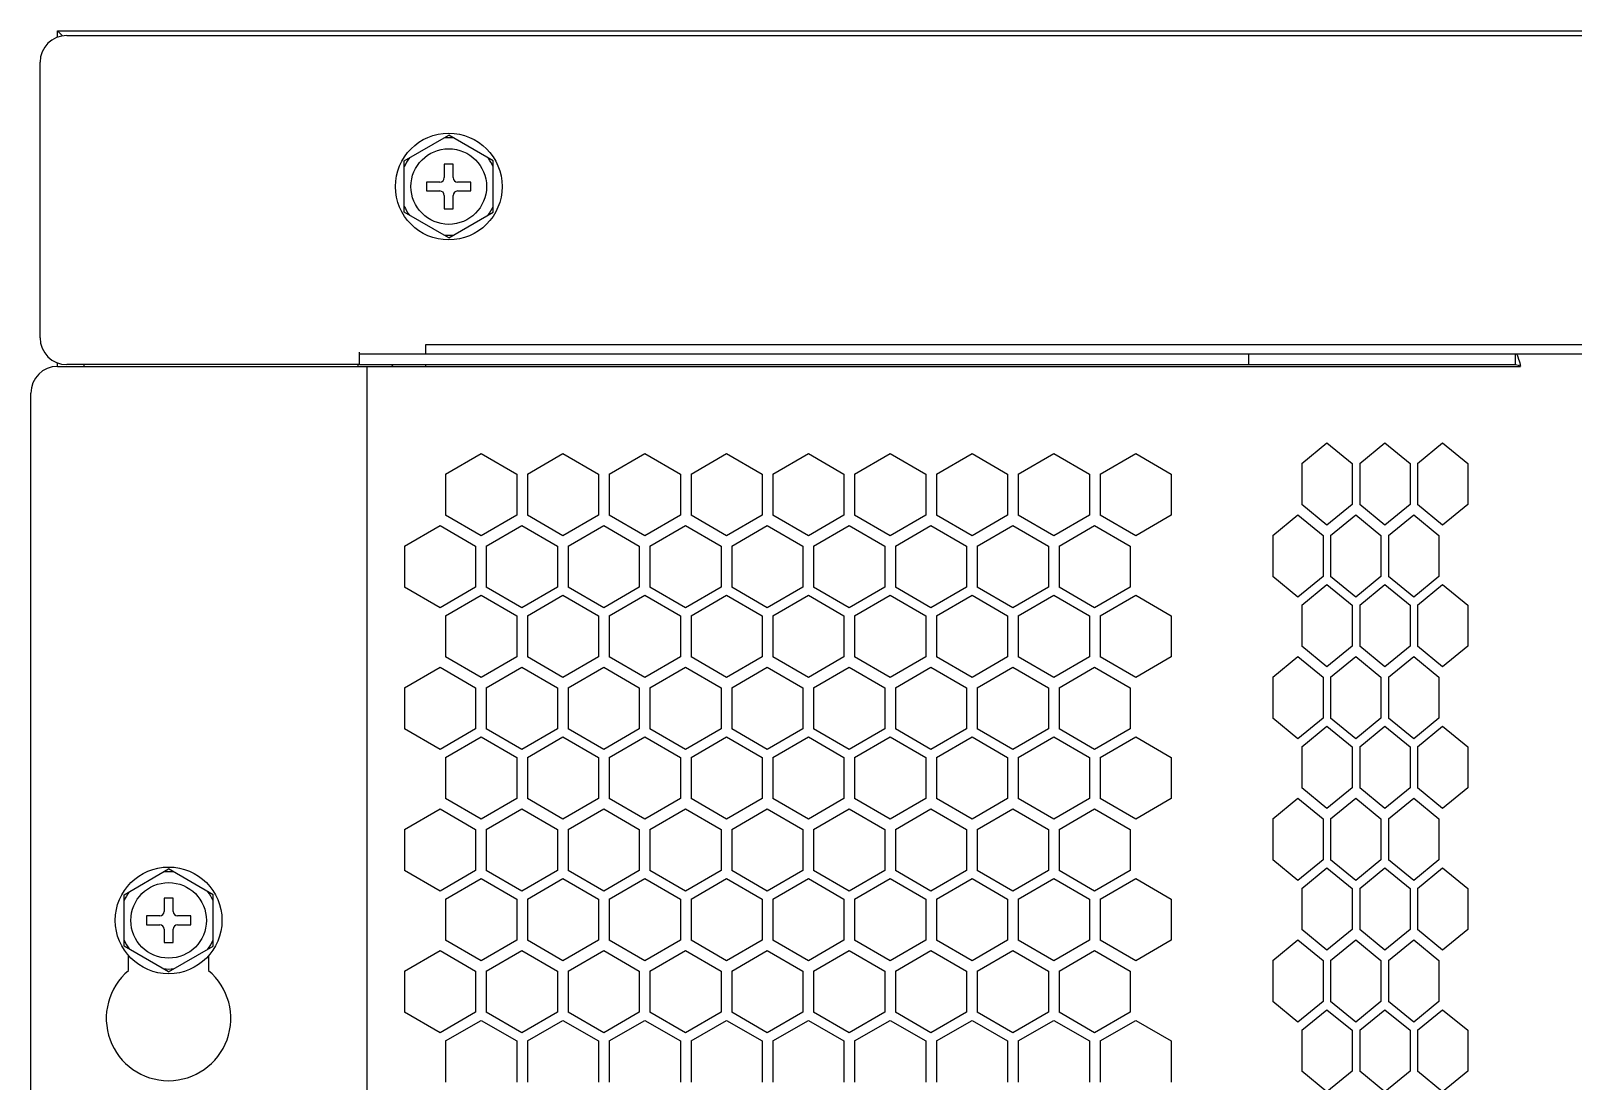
# Model space of a CAD drawing. Header units: millimetres. Extents: x 55614 to 110757, y -66981 to -47484.
# Drawn here: x 64007.6 to 64181.1, y -54629.3 to -54511.2 of the extents above; entities that cross this region are included whole.
import ezdxf

# ---------------------------------------------------------------- set-up
doc = ezdxf.new("R2010")
doc.units = ezdxf.units.MM
for name, color, linetype in [('2401-00336-S-M6-12HWM_0', 7, 'Continuous'), ('4209-0510_0', 7, 'Continuous'), ('4215-0412-2_0', 7, 'Continuous'), ('YT-50-01_AF0_1_0', 7, 'Continuous'), ('YT-50-01_AF0_2_0', 7, 'Continuous')]:
    doc.layers.add(name, color=color, linetype=linetype)
doc.layers.add('THICK', color=7, linetype='Continuous', lineweight=0)

# ---------------------------------------------------------------- blocks, each defined once
blk = doc.blocks.new('2-1725')
at = {"layer": '2401-00336-S-M6-12HWM_0', "color": 7, "linetype": 'Continuous'}
for p, q in [((-17037.13, -71605.56), (-17032.13, -71602.67)), ((-17027.13, -71605.56), (-17032.13, -71602.67)), ((-17037.13, -71611.33), (-17037.13, -71605.56)), ((-17032.63, -71605.95), (-17032.63, -71607.45)), ((-17031.63, -71605.95), (-17032.63, -71605.95)), ((-17031.63, -71607.45), (-17031.63, -71605.95)), ((-17027.13, -71611.33), (-17027.13, -71605.56)), ((-17034.63, -71607.95), (-17034.63, -71608.95)), ((-17033.13, -71607.95), (-17034.63, -71607.95)), ((-17034.63, -71608.95), (-17033.13, -71608.95)), ((-17032.63, -71609.45), (-17032.63, -71610.95)), ((-17031.63, -71610.95), (-17031.63, -71609.45)), ((-17029.63, -71607.95), (-17031.13, -71607.95)), ((-17031.13, -71608.95), (-17029.63, -71608.95)), ((-17029.63, -71608.95), (-17029.63, -71607.95)), ((-17032.63, -71610.95), (-17031.63, -71610.95)), ((-17032.13, -71614.22), (-17037.13, -71611.33)), ((-17032.13, -71614.22), (-17027.13, -71611.33)), ((-17068.63, -71688.06), (-17063.63, -71685.17)), ((-17058.63, -71688.06), (-17063.63, -71685.17)), ((-17068.63, -71693.83), (-17068.63, -71688.06)), ((-17064.13, -71688.45), (-17064.13, -71689.95)), ((-17063.13, -71688.45), (-17064.13, -71688.45)), ((-17063.13, -71689.95), (-17063.13, -71688.45)), ((-17058.63, -71693.83), (-17058.63, -71688.06)), ((-17066.13, -71690.45), (-17066.13, -71691.45)), ((-17064.63, -71690.45), (-17066.13, -71690.45)), ((-17061.13, -71690.45), (-17062.63, -71690.45)), ((-17061.13, -71691.45), (-17061.13, -71690.45)), ((-17066.13, -71691.45), (-17064.63, -71691.45)), ((-17064.13, -71691.95), (-17064.13, -71693.45)), ((-17063.13, -71693.45), (-17063.13, -71691.95)), ((-17062.63, -71691.45), (-17061.13, -71691.45)), ((-17063.63, -71696.72), (-17068.63, -71693.83)), ((-17064.13, -71693.45), (-17063.13, -71693.45)), ((-17063.63, -71696.72), (-17058.63, -71693.83))]:
    blk.add_line(p, q, dxfattribs=at)
for centre, radius in [((-17032.13, -71608.45), 6), ((-17032.13, -71608.45), 4.25), ((-17063.63, -71690.95), 6), ((-17063.63, -71690.95), 4.25)]:
    blk.add_circle(centre, radius, dxfattribs=at)
for centre, radius, start, end in [((-17032.13, -71608.45), 5.47, 84.0076, 95.9924), ((-17032.13, -71608.45), 5.47, 144.0076, 155.9924), ((-17032.13, -71608.45), 5.47, 24.0076, 35.9924), ((-17033.13, -71607.45), 0.5, 270, 0), ((-17031.13, -71607.45), 0.5, 180, 270), ((-17033.13, -71609.45), 0.5, 0, 90), ((-17031.13, -71609.45), 0.5, 90, 180), ((-17032.13, -71608.45), 5.47, 204.0076, 215.9924), ((-17032.13, -71608.45), 5.47, 324.0076, 335.9924), ((-17032.13, -71608.45), 5.47, 264.0076, 275.9924), ((-17063.63, -71690.95), 5.47, 84.0076, 95.9924), ((-17063.63, -71690.95), 5.47, 144.0076, 155.9924), ((-17063.63, -71690.95), 5.47, 24.0076, 35.9924), ((-17064.63, -71689.95), 0.5, 270, 0), ((-17062.63, -71689.95), 0.5, 180, 270), ((-17064.63, -71691.95), 0.5, 0, 90), ((-17062.63, -71691.95), 0.5, 90, 180), ((-17063.63, -71690.95), 5.47, 204.0076, 215.9924), ((-17063.63, -71690.95), 5.47, 324.0076, 335.9924), ((-17063.63, -71690.95), 5.47, 264.0076, 275.9924)]:
    blk.add_arc(centre, radius, start, end, dxfattribs=at)
at = {"layer": '4209-0510_0', "color": 7, "linetype": 'Continuous'}
for p, q in [((-17034.73, -71626.23), (-17034.73, -71627.27)), ((-16428.73, -71626.23), (-17034.73, -71626.23)), ((-17034.73, -71628.47), (-17034.73, -71628.67))]:
    blk.add_line(p, q, dxfattribs=at)
at = {"layer": '4215-0412-2_0', "color": 7, "linetype": 'Continuous'}
for p, q in [((-17075.08, -71591.47), (-16387.28, -71591.47)), ((-17078.08, -71625.47), (-17078.08, -71594.47)), ((-17042.18, -71628.47), (-17075.08, -71628.47)), ((-17042.18, -71628.47), (-17042.18, -71627.07)), ((-17042.18, -71627.27), (-16420.18, -71627.27)), ((-17042.18, -71628.47), (-16912.18, -71628.47)), ((-16942.18, -71628.47), (-16942.18, -71627.27)), ((-16912.18, -71628.47), (-16912.18, -71627.27)), ((-17076.12, -71628.67), (-16911.6, -71628.67)), ((-17041.32, -72057.27), (-17041.32, -71628.67)), ((-17079.12, -72054.27), (-17079.12, -71631.67)), ((-17032.49, -71640.78), (-17028.49, -71638.47)), ((-17028.49, -71638.47), (-17024.49, -71640.78)), ((-17023.29, -71640.78), (-17019.29, -71638.47)), ((-17019.29, -71638.47), (-17015.29, -71640.78)), ((-17014.09, -71640.78), (-17010.09, -71638.47)), ((-17010.09, -71638.47), (-17006.09, -71640.78)), ((-17004.89, -71640.78), (-17000.89, -71638.47)), ((-17000.89, -71638.47), (-16996.89, -71640.78)), ((-16995.69, -71640.78), (-16991.69, -71638.47)), ((-16991.69, -71638.47), (-16987.69, -71640.78)), ((-16986.49, -71640.78), (-16982.49, -71638.47)), ((-16982.49, -71638.47), (-16978.49, -71640.78)), ((-16977.29, -71640.78), (-16973.29, -71638.47)), ((-16973.29, -71638.47), (-16969.29, -71640.78)), ((-16968.09, -71640.78), (-16964.09, -71638.47)), ((-16964.09, -71638.47), (-16960.09, -71640.78)), ((-16958.89, -71640.78), (-16954.89, -71638.47)), ((-16954.89, -71638.47), (-16950.89, -71640.78)), ((-16936.21, -71639.58), (-16933.38, -71637.27)), ((-16933.38, -71637.27), (-16930.55, -71639.58)), ((-16929.7, -71639.58), (-16926.87, -71637.27)), ((-16926.87, -71637.27), (-16924.04, -71639.58)), ((-16923.19, -71639.58), (-16920.37, -71637.27)), ((-16920.37, -71637.27), (-16917.54, -71639.58)), ((-16936.21, -71639.58), (-16936.21, -71644.2)), ((-16930.55, -71639.58), (-16930.55, -71644.2)), ((-16929.7, -71639.58), (-16929.7, -71644.2)), ((-16924.04, -71639.58), (-16924.04, -71644.2)), ((-16923.19, -71639.58), (-16923.19, -71644.2)), ((-16917.54, -71639.58), (-16917.54, -71644.2)), ((-17032.49, -71640.78), (-17032.49, -71645.4)), ((-17024.49, -71640.78), (-17024.49, -71645.4)), ((-17023.29, -71640.78), (-17023.29, -71645.4)), ((-17015.29, -71640.78), (-17015.29, -71645.4)), ((-17014.09, -71640.78), (-17014.09, -71645.4)), ((-17006.09, -71640.78), (-17006.09, -71645.4)), ((-17004.89, -71640.78), (-17004.89, -71645.4)), ((-16996.89, -71640.78), (-16996.89, -71645.4)), ((-16995.69, -71640.78), (-16995.69, -71645.4)), ((-16987.69, -71640.78), (-16987.69, -71645.4)), ((-16986.49, -71640.78), (-16986.49, -71645.4)), ((-16978.49, -71640.78), (-16978.49, -71645.4)), ((-16977.29, -71640.78), (-16977.29, -71645.4)), ((-16969.29, -71640.78), (-16969.29, -71645.4)), ((-16968.09, -71640.78), (-16968.09, -71645.4)), ((-16960.09, -71640.78), (-16960.09, -71645.4)), ((-16958.89, -71640.78), (-16958.89, -71645.4)), ((-16950.89, -71640.78), (-16950.89, -71645.4)), ((-17028.49, -71647.71), (-17032.49, -71645.4)), ((-17024.49, -71645.4), (-17028.49, -71647.71)), ((-17019.29, -71647.71), (-17023.29, -71645.4)), ((-17015.29, -71645.4), (-17019.29, -71647.71)), ((-17010.09, -71647.71), (-17014.09, -71645.4)), ((-17006.09, -71645.4), (-17010.09, -71647.71)), ((-17000.89, -71647.71), (-17004.89, -71645.4)), ((-16996.89, -71645.4), (-17000.89, -71647.71)), ((-16991.69, -71647.71), (-16995.69, -71645.4)), ((-16987.69, -71645.4), (-16991.69, -71647.71)), ((-16982.49, -71647.71), (-16986.49, -71645.4)), ((-16978.49, -71645.4), (-16982.49, -71647.71)), ((-16973.29, -71647.71), (-16977.29, -71645.4)), ((-16969.29, -71645.4), (-16973.29, -71647.71)), ((-16964.09, -71647.71), (-16968.09, -71645.4)), ((-16960.09, -71645.4), (-16964.09, -71647.71)), ((-16954.89, -71647.71), (-16958.89, -71645.4)), ((-16950.89, -71645.4), (-16954.89, -71647.71)), ((-16939.47, -71647.67), (-16936.64, -71645.36)), ((-16936.64, -71645.36), (-16933.81, -71647.67)), ((-16933.38, -71646.51), (-16936.21, -71644.2)), ((-16930.55, -71644.2), (-16933.38, -71646.51)), ((-16932.97, -71647.67), (-16930.14, -71645.36)), ((-16930.14, -71645.36), (-16927.31, -71647.67)), ((-16926.87, -71646.51), (-16929.7, -71644.2)), ((-16924.04, -71644.2), (-16926.87, -71646.51)), ((-16926.46, -71647.67), (-16923.63, -71645.36)), ((-16923.63, -71645.36), (-16920.8, -71647.67)), ((-16920.37, -71646.51), (-16923.19, -71644.2)), ((-16917.54, -71644.2), (-16920.37, -71646.51)), ((-17037.11, -71648.87), (-17033.11, -71646.56)), ((-17033.11, -71646.56), (-17029.11, -71648.87)), ((-17027.91, -71648.87), (-17023.91, -71646.56)), ((-17023.91, -71646.56), (-17019.91, -71648.87)), ((-17018.71, -71648.87), (-17014.71, -71646.56)), ((-17014.71, -71646.56), (-17010.71, -71648.87)), ((-17009.51, -71648.87), (-17005.51, -71646.56)), ((-17005.51, -71646.56), (-17001.51, -71648.87)), ((-17000.31, -71648.87), (-16996.31, -71646.56)), ((-16996.31, -71646.56), (-16992.31, -71648.87)), ((-16991.11, -71648.87), (-16987.11, -71646.56)), ((-16987.11, -71646.56), (-16983.11, -71648.87)), ((-16981.91, -71648.87), (-16977.91, -71646.56)), ((-16977.91, -71646.56), (-16973.91, -71648.87)), ((-16972.71, -71648.87), (-16968.71, -71646.56)), ((-16968.71, -71646.56), (-16964.71, -71648.87)), ((-16963.51, -71648.87), (-16959.51, -71646.56)), ((-16959.51, -71646.56), (-16955.51, -71648.87)), ((-17037.11, -71648.87), (-17037.11, -71653.49)), ((-17029.11, -71648.87), (-17029.11, -71653.49)), ((-17027.91, -71648.87), (-17027.91, -71653.49)), ((-17019.91, -71648.87), (-17019.91, -71653.49)), ((-17018.71, -71648.87), (-17018.71, -71653.49)), ((-17010.71, -71648.87), (-17010.71, -71653.49)), ((-17009.51, -71648.87), (-17009.51, -71653.49)), ((-17001.51, -71648.87), (-17001.51, -71653.49)), ((-17000.31, -71648.87), (-17000.31, -71653.49)), ((-16992.31, -71648.87), (-16992.31, -71653.49)), ((-16991.11, -71648.87), (-16991.11, -71653.49)), ((-16983.11, -71648.87), (-16983.11, -71653.49)), ((-16981.91, -71648.87), (-16981.91, -71653.49)), ((-16973.91, -71648.87), (-16973.91, -71653.49)), ((-16972.71, -71648.87), (-16972.71, -71653.49)), ((-16964.71, -71648.87), (-16964.71, -71653.49)), ((-16963.51, -71648.87), (-16963.51, -71653.49)), ((-16955.51, -71648.87), (-16955.51, -71653.49)), ((-16939.47, -71647.67), (-16939.47, -71652.29)), ((-16933.81, -71647.67), (-16933.81, -71652.29)), ((-16932.97, -71647.67), (-16932.97, -71652.29)), ((-16927.31, -71647.67), (-16927.31, -71652.29)), ((-16926.46, -71647.67), (-16926.46, -71652.29)), ((-16920.8, -71647.67), (-16920.8, -71652.29)), ((-16936.64, -71654.6), (-16939.47, -71652.29)), ((-16933.81, -71652.29), (-16936.64, -71654.6)), ((-16930.14, -71654.6), (-16932.97, -71652.29)), ((-16927.31, -71652.29), (-16930.14, -71654.6)), ((-16923.63, -71654.6), (-16926.46, -71652.29)), ((-16920.8, -71652.29), (-16923.63, -71654.6)), ((-17033.11, -71655.8), (-17037.11, -71653.49)), ((-17029.11, -71653.49), (-17033.11, -71655.8)), ((-17032.49, -71656.71), (-17028.49, -71654.4)), ((-17028.49, -71654.4), (-17024.49, -71656.71)), ((-17023.91, -71655.8), (-17027.91, -71653.49)), ((-17019.91, -71653.49), (-17023.91, -71655.8)), ((-17023.29, -71656.71), (-17019.29, -71654.4)), ((-17019.29, -71654.4), (-17015.29, -71656.71)), ((-17014.71, -71655.8), (-17018.71, -71653.49)), ((-17010.71, -71653.49), (-17014.71, -71655.8)), ((-17014.09, -71656.71), (-17010.09, -71654.4)), ((-17010.09, -71654.4), (-17006.09, -71656.71)), ((-17005.51, -71655.8), (-17009.51, -71653.49)), ((-17001.51, -71653.49), (-17005.51, -71655.8)), ((-17004.89, -71656.71), (-17000.89, -71654.4)), ((-17000.89, -71654.4), (-16996.89, -71656.71)), ((-16996.31, -71655.8), (-17000.31, -71653.49)), ((-16992.31, -71653.49), (-16996.31, -71655.8)), ((-16995.69, -71656.71), (-16991.69, -71654.4)), ((-16991.69, -71654.4), (-16987.69, -71656.71)), ((-16987.11, -71655.8), (-16991.11, -71653.49)), ((-16983.11, -71653.49), (-16987.11, -71655.8)), ((-16986.49, -71656.71), (-16982.49, -71654.4)), ((-16982.49, -71654.4), (-16978.49, -71656.71)), ((-16977.91, -71655.8), (-16981.91, -71653.49)), ((-16973.91, -71653.49), (-16977.91, -71655.8)), ((-16977.29, -71656.71), (-16973.29, -71654.4)), ((-16973.29, -71654.4), (-16969.29, -71656.71)), ((-16968.71, -71655.8), (-16972.71, -71653.49)), ((-16964.71, -71653.49), (-16968.71, -71655.8)), ((-16968.09, -71656.71), (-16964.09, -71654.4)), ((-16964.09, -71654.4), (-16960.09, -71656.71)), ((-16959.51, -71655.8), (-16963.51, -71653.49)), ((-16955.51, -71653.49), (-16959.51, -71655.8)), ((-16958.89, -71656.71), (-16954.89, -71654.4)), ((-16954.89, -71654.4), (-16950.89, -71656.71)), ((-16936.21, -71655.51), (-16933.38, -71653.2)), ((-16933.38, -71653.2), (-16930.55, -71655.51)), ((-16929.7, -71655.51), (-16926.87, -71653.2)), ((-16926.87, -71653.2), (-16924.04, -71655.51)), ((-16923.19, -71655.51), (-16920.37, -71653.2)), ((-16920.37, -71653.2), (-16917.54, -71655.51)), ((-16936.21, -71655.51), (-16936.21, -71660.13)), ((-16930.55, -71655.51), (-16930.55, -71660.13)), ((-16929.7, -71655.51), (-16929.7, -71660.13)), ((-16924.04, -71655.51), (-16924.04, -71660.13)), ((-16923.19, -71655.51), (-16923.19, -71660.13)), ((-16917.54, -71655.51), (-16917.54, -71660.13)), ((-17032.49, -71656.71), (-17032.49, -71661.33)), ((-17024.49, -71656.71), (-17024.49, -71661.33)), ((-17023.29, -71656.71), (-17023.29, -71661.33)), ((-17015.29, -71656.71), (-17015.29, -71661.33)), ((-17014.09, -71656.71), (-17014.09, -71661.33)), ((-17006.09, -71656.71), (-17006.09, -71661.33)), ((-17004.89, -71656.71), (-17004.89, -71661.33)), ((-16996.89, -71656.71), (-16996.89, -71661.33)), ((-16995.69, -71656.71), (-16995.69, -71661.33)), ((-16987.69, -71656.71), (-16987.69, -71661.33)), ((-16986.49, -71656.71), (-16986.49, -71661.33)), ((-16978.49, -71656.71), (-16978.49, -71661.33)), ((-16977.29, -71656.71), (-16977.29, -71661.33)), ((-16969.29, -71656.71), (-16969.29, -71661.33)), ((-16968.09, -71656.71), (-16968.09, -71661.33)), ((-16960.09, -71656.71), (-16960.09, -71661.33)), ((-16958.89, -71656.71), (-16958.89, -71661.33)), ((-16950.89, -71656.71), (-16950.89, -71661.33)), ((-17028.49, -71663.64), (-17032.49, -71661.33)), ((-17024.49, -71661.33), (-17028.49, -71663.64)), ((-17019.29, -71663.64), (-17023.29, -71661.33)), ((-17015.29, -71661.33), (-17019.29, -71663.64)), ((-17010.09, -71663.64), (-17014.09, -71661.33)), ((-17006.09, -71661.33), (-17010.09, -71663.64)), ((-17000.89, -71663.64), (-17004.89, -71661.33)), ((-16996.89, -71661.33), (-17000.89, -71663.64)), ((-16991.69, -71663.64), (-16995.69, -71661.33)), ((-16987.69, -71661.33), (-16991.69, -71663.64)), ((-16982.49, -71663.64), (-16986.49, -71661.33)), ((-16978.49, -71661.33), (-16982.49, -71663.64)), ((-16973.29, -71663.64), (-16977.29, -71661.33)), ((-16969.29, -71661.33), (-16973.29, -71663.64)), ((-16964.09, -71663.64), (-16968.09, -71661.33)), ((-16960.09, -71661.33), (-16964.09, -71663.64)), ((-16954.89, -71663.64), (-16958.89, -71661.33)), ((-16950.89, -71661.33), (-16954.89, -71663.64)), ((-16939.47, -71663.6), (-16936.64, -71661.29)), ((-16936.64, -71661.29), (-16933.81, -71663.6)), ((-16933.38, -71662.44), (-16936.21, -71660.13)), ((-16930.55, -71660.13), (-16933.38, -71662.44)), ((-16932.97, -71663.6), (-16930.14, -71661.29)), ((-16930.14, -71661.29), (-16927.31, -71663.6)), ((-16926.87, -71662.44), (-16929.7, -71660.13)), ((-16924.04, -71660.13), (-16926.87, -71662.44)), ((-16926.46, -71663.6), (-16923.63, -71661.29)), ((-16923.63, -71661.29), (-16920.8, -71663.6)), ((-16920.37, -71662.44), (-16923.19, -71660.13)), ((-16917.54, -71660.13), (-16920.37, -71662.44)), ((-17037.11, -71664.8), (-17033.11, -71662.49)), ((-17033.11, -71662.49), (-17029.11, -71664.8)), ((-17027.91, -71664.8), (-17023.91, -71662.49)), ((-17023.91, -71662.49), (-17019.91, -71664.8)), ((-17018.71, -71664.8), (-17014.71, -71662.49)), ((-17014.71, -71662.49), (-17010.71, -71664.8)), ((-17009.51, -71664.8), (-17005.51, -71662.49)), ((-17005.51, -71662.49), (-17001.51, -71664.8)), ((-17000.31, -71664.8), (-16996.31, -71662.49)), ((-16996.31, -71662.49), (-16992.31, -71664.8)), ((-16991.11, -71664.8), (-16987.11, -71662.49)), ((-16987.11, -71662.49), (-16983.11, -71664.8)), ((-16981.91, -71664.8), (-16977.91, -71662.49)), ((-16977.91, -71662.49), (-16973.91, -71664.8)), ((-16972.71, -71664.8), (-16968.71, -71662.49)), ((-16968.71, -71662.49), (-16964.71, -71664.8)), ((-16963.51, -71664.8), (-16959.51, -71662.49)), ((-16959.51, -71662.49), (-16955.51, -71664.8)), ((-17037.11, -71664.8), (-17037.11, -71669.42)), ((-17029.11, -71664.8), (-17029.11, -71669.42)), ((-17027.91, -71664.8), (-17027.91, -71669.42)), ((-17019.91, -71664.8), (-17019.91, -71669.42)), ((-17018.71, -71664.8), (-17018.71, -71669.42)), ((-17010.71, -71664.8), (-17010.71, -71669.42)), ((-17009.51, -71664.8), (-17009.51, -71669.42)), ((-17001.51, -71664.8), (-17001.51, -71669.42)), ((-17000.31, -71664.8), (-17000.31, -71669.42)), ((-16992.31, -71664.8), (-16992.31, -71669.42)), ((-16991.11, -71664.8), (-16991.11, -71669.42)), ((-16983.11, -71664.8), (-16983.11, -71669.42)), ((-16981.91, -71664.8), (-16981.91, -71669.42)), ((-16973.91, -71664.8), (-16973.91, -71669.42)), ((-16972.71, -71664.8), (-16972.71, -71669.42)), ((-16964.71, -71664.8), (-16964.71, -71669.42)), ((-16963.51, -71664.8), (-16963.51, -71669.42)), ((-16955.51, -71664.8), (-16955.51, -71669.42)), ((-16939.47, -71663.6), (-16939.47, -71668.22)), ((-16933.81, -71663.6), (-16933.81, -71668.22)), ((-16932.97, -71663.6), (-16932.97, -71668.22)), ((-16927.31, -71663.6), (-16927.31, -71668.22)), ((-16926.46, -71663.6), (-16926.46, -71668.22)), ((-16920.8, -71663.6), (-16920.8, -71668.22)), ((-16936.64, -71670.53), (-16939.47, -71668.22)), ((-16933.81, -71668.22), (-16936.64, -71670.53)), ((-16930.14, -71670.53), (-16932.97, -71668.22)), ((-16927.31, -71668.22), (-16930.14, -71670.53)), ((-16923.63, -71670.53), (-16926.46, -71668.22)), ((-16920.8, -71668.22), (-16923.63, -71670.53)), ((-17033.11, -71671.73), (-17037.11, -71669.42)), ((-17029.11, -71669.42), (-17033.11, -71671.73)), ((-17023.91, -71671.73), (-17027.91, -71669.42)), ((-17019.91, -71669.42), (-17023.91, -71671.73)), ((-17014.71, -71671.73), (-17018.71, -71669.42)), ((-17010.71, -71669.42), (-17014.71, -71671.73)), ((-17005.51, -71671.73), (-17009.51, -71669.42)), ((-17001.51, -71669.42), (-17005.51, -71671.73)), ((-16996.31, -71671.73), (-17000.31, -71669.42)), ((-16992.31, -71669.42), (-16996.31, -71671.73)), ((-16987.11, -71671.73), (-16991.11, -71669.42)), ((-16983.11, -71669.42), (-16987.11, -71671.73)), ((-16977.91, -71671.73), (-16981.91, -71669.42)), ((-16973.91, -71669.42), (-16977.91, -71671.73)), ((-16968.71, -71671.73), (-16972.71, -71669.42)), ((-16964.71, -71669.42), (-16968.71, -71671.73)), ((-16959.51, -71671.73), (-16963.51, -71669.42)), ((-16955.51, -71669.42), (-16959.51, -71671.73)), ((-16936.21, -71671.44), (-16933.38, -71669.13)), ((-16933.38, -71669.13), (-16930.55, -71671.44)), ((-16929.7, -71671.44), (-16926.87, -71669.13)), ((-16926.87, -71669.13), (-16924.04, -71671.44)), ((-16923.19, -71671.44), (-16920.37, -71669.13)), ((-16920.37, -71669.13), (-16917.54, -71671.44)), ((-17032.49, -71672.64), (-17028.49, -71670.33)), ((-17028.49, -71670.33), (-17024.49, -71672.64)), ((-17023.29, -71672.64), (-17019.29, -71670.33)), ((-17019.29, -71670.33), (-17015.29, -71672.64)), ((-17014.09, -71672.64), (-17010.09, -71670.33)), ((-17010.09, -71670.33), (-17006.09, -71672.64)), ((-17004.89, -71672.64), (-17000.89, -71670.33)), ((-17000.89, -71670.33), (-16996.89, -71672.64)), ((-16995.69, -71672.64), (-16991.69, -71670.33)), ((-16991.69, -71670.33), (-16987.69, -71672.64)), ((-16986.49, -71672.64), (-16982.49, -71670.33)), ((-16982.49, -71670.33), (-16978.49, -71672.64)), ((-16977.29, -71672.64), (-16973.29, -71670.33)), ((-16973.29, -71670.33), (-16969.29, -71672.64)), ((-16968.09, -71672.64), (-16964.09, -71670.33)), ((-16964.09, -71670.33), (-16960.09, -71672.64)), ((-16958.89, -71672.64), (-16954.89, -71670.33)), ((-16954.89, -71670.33), (-16950.89, -71672.64)), ((-16936.21, -71671.44), (-16936.21, -71676.06)), ((-16930.55, -71671.44), (-16930.55, -71676.06)), ((-16929.7, -71671.44), (-16929.7, -71676.06)), ((-16924.04, -71671.44), (-16924.04, -71676.06)), ((-16923.19, -71671.44), (-16923.19, -71676.06)), ((-16917.54, -71671.44), (-16917.54, -71676.06)), ((-17032.49, -71672.64), (-17032.49, -71677.26)), ((-17024.49, -71672.64), (-17024.49, -71677.26)), ((-17023.29, -71672.64), (-17023.29, -71677.26)), ((-17015.29, -71672.64), (-17015.29, -71677.26)), ((-17014.09, -71672.64), (-17014.09, -71677.26)), ((-17006.09, -71672.64), (-17006.09, -71677.26)), ((-17004.89, -71672.64), (-17004.89, -71677.26)), ((-16996.89, -71672.64), (-16996.89, -71677.26)), ((-16995.69, -71672.64), (-16995.69, -71677.26)), ((-16987.69, -71672.64), (-16987.69, -71677.26)), ((-16986.49, -71672.64), (-16986.49, -71677.26)), ((-16978.49, -71672.64), (-16978.49, -71677.26)), ((-16977.29, -71672.64), (-16977.29, -71677.26)), ((-16969.29, -71672.64), (-16969.29, -71677.26)), ((-16968.09, -71672.64), (-16968.09, -71677.26)), ((-16960.09, -71672.64), (-16960.09, -71677.26)), ((-16958.89, -71672.64), (-16958.89, -71677.26)), ((-16950.89, -71672.64), (-16950.89, -71677.26)), ((-16933.38, -71678.37), (-16936.21, -71676.06)), ((-16930.55, -71676.06), (-16933.38, -71678.37)), ((-16926.87, -71678.37), (-16929.7, -71676.06)), ((-16924.04, -71676.06), (-16926.87, -71678.37)), ((-16920.37, -71678.37), (-16923.19, -71676.06)), ((-16917.54, -71676.06), (-16920.37, -71678.37)), ((-17037.11, -71680.73), (-17033.11, -71678.42)), ((-17033.11, -71678.42), (-17029.11, -71680.73)), ((-17028.49, -71679.57), (-17032.49, -71677.26)), ((-17024.49, -71677.26), (-17028.49, -71679.57)), ((-17027.91, -71680.73), (-17023.91, -71678.42)), ((-17023.91, -71678.42), (-17019.91, -71680.73)), ((-17019.29, -71679.57), (-17023.29, -71677.26)), ((-17015.29, -71677.26), (-17019.29, -71679.57)), ((-17018.71, -71680.73), (-17014.71, -71678.42)), ((-17014.71, -71678.42), (-17010.71, -71680.73)), ((-17010.09, -71679.57), (-17014.09, -71677.26)), ((-17006.09, -71677.26), (-17010.09, -71679.57)), ((-17009.51, -71680.73), (-17005.51, -71678.42)), ((-17005.51, -71678.42), (-17001.51, -71680.73)), ((-17000.89, -71679.57), (-17004.89, -71677.26)), ((-16996.89, -71677.26), (-17000.89, -71679.57)), ((-17000.31, -71680.73), (-16996.31, -71678.42)), ((-16996.31, -71678.42), (-16992.31, -71680.73)), ((-16991.69, -71679.57), (-16995.69, -71677.26)), ((-16987.69, -71677.26), (-16991.69, -71679.57)), ((-16991.11, -71680.73), (-16987.11, -71678.42)), ((-16987.11, -71678.42), (-16983.11, -71680.73)), ((-16982.49, -71679.57), (-16986.49, -71677.26)), ((-16978.49, -71677.26), (-16982.49, -71679.57)), ((-16981.91, -71680.73), (-16977.91, -71678.42)), ((-16977.91, -71678.42), (-16973.91, -71680.73)), ((-16973.29, -71679.57), (-16977.29, -71677.26)), ((-16969.29, -71677.26), (-16973.29, -71679.57)), ((-16972.71, -71680.73), (-16968.71, -71678.42)), ((-16968.71, -71678.42), (-16964.71, -71680.73)), ((-16964.09, -71679.57), (-16968.09, -71677.26)), ((-16960.09, -71677.26), (-16964.09, -71679.57)), ((-16963.51, -71680.73), (-16959.51, -71678.42)), ((-16959.51, -71678.42), (-16955.51, -71680.73)), ((-16954.89, -71679.57), (-16958.89, -71677.26)), ((-16950.89, -71677.26), (-16954.89, -71679.57)), ((-16939.47, -71679.53), (-16936.64, -71677.22)), ((-16936.64, -71677.22), (-16933.81, -71679.53)), ((-16932.97, -71679.53), (-16930.14, -71677.22)), ((-16930.14, -71677.22), (-16927.31, -71679.53)), ((-16926.46, -71679.53), (-16923.63, -71677.22)), ((-16923.63, -71677.22), (-16920.8, -71679.53)), ((-16939.47, -71679.53), (-16939.47, -71684.15)), ((-16933.81, -71679.53), (-16933.81, -71684.15)), ((-16932.97, -71679.53), (-16932.97, -71684.15)), ((-16927.31, -71679.53), (-16927.31, -71684.15)), ((-16926.46, -71679.53), (-16926.46, -71684.15)), ((-16920.8, -71679.53), (-16920.8, -71684.15)), ((-17037.11, -71680.73), (-17037.11, -71685.35)), ((-17029.11, -71680.73), (-17029.11, -71685.35)), ((-17027.91, -71680.73), (-17027.91, -71685.35)), ((-17019.91, -71680.73), (-17019.91, -71685.35)), ((-17018.71, -71680.73), (-17018.71, -71685.35)), ((-17010.71, -71680.73), (-17010.71, -71685.35)), ((-17009.51, -71680.73), (-17009.51, -71685.35)), ((-17001.51, -71680.73), (-17001.51, -71685.35)), ((-17000.31, -71680.73), (-17000.31, -71685.35)), ((-16992.31, -71680.73), (-16992.31, -71685.35)), ((-16991.11, -71680.73), (-16991.11, -71685.35)), ((-16983.11, -71680.73), (-16983.11, -71685.35)), ((-16981.91, -71680.73), (-16981.91, -71685.35)), ((-16973.91, -71680.73), (-16973.91, -71685.35)), ((-16972.71, -71680.73), (-16972.71, -71685.35)), ((-16964.71, -71680.73), (-16964.71, -71685.35)), ((-16963.51, -71680.73), (-16963.51, -71685.35)), ((-16955.51, -71680.73), (-16955.51, -71685.35)), ((-17033.11, -71687.66), (-17037.11, -71685.35)), ((-17029.11, -71685.35), (-17033.11, -71687.66)), ((-17023.91, -71687.66), (-17027.91, -71685.35)), ((-17019.91, -71685.35), (-17023.91, -71687.66)), ((-17014.71, -71687.66), (-17018.71, -71685.35)), ((-17010.71, -71685.35), (-17014.71, -71687.66)), ((-17005.51, -71687.66), (-17009.51, -71685.35)), ((-17001.51, -71685.35), (-17005.51, -71687.66)), ((-16996.31, -71687.66), (-17000.31, -71685.35)), ((-16992.31, -71685.35), (-16996.31, -71687.66)), ((-16987.11, -71687.66), (-16991.11, -71685.35)), ((-16983.11, -71685.35), (-16987.11, -71687.66)), ((-16977.91, -71687.66), (-16981.91, -71685.35)), ((-16973.91, -71685.35), (-16977.91, -71687.66)), ((-16968.71, -71687.66), (-16972.71, -71685.35)), ((-16964.71, -71685.35), (-16968.71, -71687.66)), ((-16959.51, -71687.66), (-16963.51, -71685.35)), ((-16955.51, -71685.35), (-16959.51, -71687.66)), ((-16936.64, -71686.46), (-16939.47, -71684.15)), ((-16933.81, -71684.15), (-16936.64, -71686.46)), ((-16936.21, -71687.37), (-16933.38, -71685.06)), ((-16933.38, -71685.06), (-16930.55, -71687.37)), ((-16930.14, -71686.46), (-16932.97, -71684.15)), ((-16927.31, -71684.15), (-16930.14, -71686.46)), ((-16929.7, -71687.37), (-16926.87, -71685.06)), ((-16926.87, -71685.06), (-16924.04, -71687.37)), ((-16923.63, -71686.46), (-16926.46, -71684.15)), ((-16920.8, -71684.15), (-16923.63, -71686.46)), ((-16923.19, -71687.37), (-16920.37, -71685.06)), ((-16920.37, -71685.06), (-16917.54, -71687.37)), ((-17032.49, -71688.57), (-17028.49, -71686.26)), ((-17028.49, -71686.26), (-17024.49, -71688.57)), ((-17023.29, -71688.57), (-17019.29, -71686.26)), ((-17019.29, -71686.26), (-17015.29, -71688.57)), ((-17014.09, -71688.57), (-17010.09, -71686.26)), ((-17010.09, -71686.26), (-17006.09, -71688.57)), ((-17004.89, -71688.57), (-17000.89, -71686.26)), ((-17000.89, -71686.26), (-16996.89, -71688.57)), ((-16995.69, -71688.57), (-16991.69, -71686.26)), ((-16991.69, -71686.26), (-16987.69, -71688.57)), ((-16986.49, -71688.57), (-16982.49, -71686.26)), ((-16982.49, -71686.26), (-16978.49, -71688.57)), ((-16977.29, -71688.57), (-16973.29, -71686.26)), ((-16973.29, -71686.26), (-16969.29, -71688.57)), ((-16968.09, -71688.57), (-16964.09, -71686.26)), ((-16964.09, -71686.26), (-16960.09, -71688.57)), ((-16958.89, -71688.57), (-16954.89, -71686.26)), ((-16954.89, -71686.26), (-16950.89, -71688.57)), ((-16936.21, -71687.37), (-16936.21, -71691.99)), ((-16930.55, -71687.37), (-16930.55, -71691.99)), ((-16929.7, -71687.37), (-16929.7, -71691.99)), ((-16924.04, -71687.37), (-16924.04, -71691.99)), ((-16923.19, -71687.37), (-16923.19, -71691.99)), ((-16917.54, -71687.37), (-16917.54, -71691.99)), ((-17032.49, -71688.57), (-17032.49, -71693.19)), ((-17024.49, -71688.57), (-17024.49, -71693.19)), ((-17023.29, -71688.57), (-17023.29, -71693.19)), ((-17015.29, -71688.57), (-17015.29, -71693.19)), ((-17014.09, -71688.57), (-17014.09, -71693.19)), ((-17006.09, -71688.57), (-17006.09, -71693.19)), ((-17004.89, -71688.57), (-17004.89, -71693.19)), ((-16996.89, -71688.57), (-16996.89, -71693.19)), ((-16995.69, -71688.57), (-16995.69, -71693.19)), ((-16987.69, -71688.57), (-16987.69, -71693.19)), ((-16986.49, -71688.57), (-16986.49, -71693.19)), ((-16978.49, -71688.57), (-16978.49, -71693.19)), ((-16977.29, -71688.57), (-16977.29, -71693.19)), ((-16969.29, -71688.57), (-16969.29, -71693.19)), ((-16968.09, -71688.57), (-16968.09, -71693.19)), ((-16960.09, -71688.57), (-16960.09, -71693.19)), ((-16958.89, -71688.57), (-16958.89, -71693.19)), ((-16950.89, -71688.57), (-16950.89, -71693.19)), ((-16933.38, -71694.3), (-16936.21, -71691.99)), ((-16930.55, -71691.99), (-16933.38, -71694.3)), ((-16926.87, -71694.3), (-16929.7, -71691.99)), ((-16924.04, -71691.99), (-16926.87, -71694.3)), ((-16920.37, -71694.3), (-16923.19, -71691.99)), ((-16917.54, -71691.99), (-16920.37, -71694.3)), ((-17037.11, -71696.66), (-17033.11, -71694.35)), ((-17033.11, -71694.35), (-17029.11, -71696.66)), ((-17028.49, -71695.5), (-17032.49, -71693.19)), ((-17024.49, -71693.19), (-17028.49, -71695.5)), ((-17027.91, -71696.66), (-17023.91, -71694.35)), ((-17023.91, -71694.35), (-17019.91, -71696.66)), ((-17019.29, -71695.5), (-17023.29, -71693.19)), ((-17015.29, -71693.19), (-17019.29, -71695.5)), ((-17018.71, -71696.66), (-17014.71, -71694.35)), ((-17014.71, -71694.35), (-17010.71, -71696.66)), ((-17010.09, -71695.5), (-17014.09, -71693.19)), ((-17006.09, -71693.19), (-17010.09, -71695.5)), ((-17009.51, -71696.66), (-17005.51, -71694.35)), ((-17005.51, -71694.35), (-17001.51, -71696.66)), ((-17000.89, -71695.5), (-17004.89, -71693.19)), ((-16996.89, -71693.19), (-17000.89, -71695.5)), ((-17000.31, -71696.66), (-16996.31, -71694.35)), ((-16996.31, -71694.35), (-16992.31, -71696.66)), ((-16991.69, -71695.5), (-16995.69, -71693.19)), ((-16987.69, -71693.19), (-16991.69, -71695.5)), ((-16991.11, -71696.66), (-16987.11, -71694.35)), ((-16987.11, -71694.35), (-16983.11, -71696.66)), ((-16982.49, -71695.5), (-16986.49, -71693.19)), ((-16978.49, -71693.19), (-16982.49, -71695.5)), ((-16981.91, -71696.66), (-16977.91, -71694.35)), ((-16977.91, -71694.35), (-16973.91, -71696.66)), ((-16973.29, -71695.5), (-16977.29, -71693.19)), ((-16969.29, -71693.19), (-16973.29, -71695.5)), ((-16972.71, -71696.66), (-16968.71, -71694.35)), ((-16968.71, -71694.35), (-16964.71, -71696.66)), ((-16964.09, -71695.5), (-16968.09, -71693.19)), ((-16960.09, -71693.19), (-16964.09, -71695.5)), ((-16963.51, -71696.66), (-16959.51, -71694.35)), ((-16959.51, -71694.35), (-16955.51, -71696.66)), ((-16954.89, -71695.5), (-16958.89, -71693.19)), ((-16950.89, -71693.19), (-16954.89, -71695.5)), ((-16939.47, -71695.46), (-16936.64, -71693.15)), ((-16936.64, -71693.15), (-16933.81, -71695.46)), ((-16932.97, -71695.46), (-16930.14, -71693.15)), ((-16930.14, -71693.15), (-16927.31, -71695.46)), ((-16926.46, -71695.46), (-16923.63, -71693.15)), ((-16923.63, -71693.15), (-16920.8, -71695.46)), ((-17068.14, -71696.6), (-17068.14, -71694.91)), ((-17059.14, -71694.91), (-17059.14, -71696.6)), ((-16939.47, -71695.46), (-16939.47, -71700.08)), ((-16933.81, -71695.46), (-16933.81, -71700.08)), ((-16932.97, -71695.46), (-16932.97, -71700.08)), ((-16927.31, -71695.46), (-16927.31, -71700.08)), ((-16926.46, -71695.46), (-16926.46, -71700.08)), ((-16920.8, -71695.46), (-16920.8, -71700.08)), ((-17037.11, -71696.66), (-17037.11, -71701.28)), ((-17029.11, -71696.66), (-17029.11, -71701.28)), ((-17027.91, -71696.66), (-17027.91, -71701.28)), ((-17019.91, -71696.66), (-17019.91, -71701.28)), ((-17018.71, -71696.66), (-17018.71, -71701.28)), ((-17010.71, -71696.66), (-17010.71, -71701.28)), ((-17009.51, -71696.66), (-17009.51, -71701.28)), ((-17001.51, -71696.66), (-17001.51, -71701.28)), ((-17000.31, -71696.66), (-17000.31, -71701.28)), ((-16992.31, -71696.66), (-16992.31, -71701.28)), ((-16991.11, -71696.66), (-16991.11, -71701.28)), ((-16983.11, -71696.66), (-16983.11, -71701.28)), ((-16981.91, -71696.66), (-16981.91, -71701.28)), ((-16973.91, -71696.66), (-16973.91, -71701.28)), ((-16972.71, -71696.66), (-16972.71, -71701.28)), ((-16964.71, -71696.66), (-16964.71, -71701.28)), ((-16963.51, -71696.66), (-16963.51, -71701.28)), ((-16955.51, -71696.66), (-16955.51, -71701.28)), ((-17033.11, -71703.59), (-17037.11, -71701.28)), ((-17029.11, -71701.28), (-17033.11, -71703.59)), ((-17023.91, -71703.59), (-17027.91, -71701.28)), ((-17019.91, -71701.28), (-17023.91, -71703.59)), ((-17014.71, -71703.59), (-17018.71, -71701.28)), ((-17010.71, -71701.28), (-17014.71, -71703.59)), ((-17005.51, -71703.59), (-17009.51, -71701.28)), ((-17001.51, -71701.28), (-17005.51, -71703.59)), ((-16996.31, -71703.59), (-17000.31, -71701.28)), ((-16992.31, -71701.28), (-16996.31, -71703.59)), ((-16987.11, -71703.59), (-16991.11, -71701.28)), ((-16983.11, -71701.28), (-16987.11, -71703.59)), ((-16977.91, -71703.59), (-16981.91, -71701.28)), ((-16973.91, -71701.28), (-16977.91, -71703.59)), ((-16968.71, -71703.59), (-16972.71, -71701.28)), ((-16964.71, -71701.28), (-16968.71, -71703.59)), ((-16959.51, -71703.59), (-16963.51, -71701.28)), ((-16955.51, -71701.28), (-16959.51, -71703.59)), ((-16936.64, -71702.39), (-16939.47, -71700.08)), ((-16933.81, -71700.08), (-16936.64, -71702.39)), ((-16936.21, -71703.3), (-16933.38, -71700.99)), ((-16933.38, -71700.99), (-16930.55, -71703.3)), ((-16930.14, -71702.39), (-16932.97, -71700.08)), ((-16927.31, -71700.08), (-16930.14, -71702.39)), ((-16929.7, -71703.3), (-16926.87, -71700.99)), ((-16926.87, -71700.99), (-16924.04, -71703.3)), ((-16923.63, -71702.39), (-16926.46, -71700.08)), ((-16920.8, -71700.08), (-16923.63, -71702.39)), ((-16923.19, -71703.3), (-16920.37, -71700.99)), ((-16920.37, -71700.99), (-16917.54, -71703.3)), ((-17032.49, -71704.5), (-17028.49, -71702.19)), ((-17028.49, -71702.19), (-17024.49, -71704.5)), ((-17023.29, -71704.5), (-17019.29, -71702.19)), ((-17019.29, -71702.19), (-17015.29, -71704.5)), ((-17014.09, -71704.5), (-17010.09, -71702.19)), ((-17010.09, -71702.19), (-17006.09, -71704.5)), ((-17004.89, -71704.5), (-17000.89, -71702.19)), ((-17000.89, -71702.19), (-16996.89, -71704.5)), ((-16995.69, -71704.5), (-16991.69, -71702.19)), ((-16991.69, -71702.19), (-16987.69, -71704.5)), ((-16986.49, -71704.5), (-16982.49, -71702.19)), ((-16982.49, -71702.19), (-16978.49, -71704.5)), ((-16977.29, -71704.5), (-16973.29, -71702.19)), ((-16973.29, -71702.19), (-16969.29, -71704.5)), ((-16968.09, -71704.5), (-16964.09, -71702.19)), ((-16964.09, -71702.19), (-16960.09, -71704.5)), ((-16958.89, -71704.5), (-16954.89, -71702.19)), ((-16954.89, -71702.19), (-16950.89, -71704.5)), ((-17032.49, -71704.5), (-17032.49, -71709.12)), ((-17024.49, -71704.5), (-17024.49, -71709.12)), ((-17023.29, -71704.5), (-17023.29, -71709.12)), ((-17015.29, -71704.5), (-17015.29, -71709.12)), ((-17014.09, -71704.5), (-17014.09, -71709.12)), ((-17006.09, -71704.5), (-17006.09, -71709.12)), ((-17004.89, -71704.5), (-17004.89, -71709.12)), ((-16996.89, -71704.5), (-16996.89, -71709.12)), ((-16995.69, -71704.5), (-16995.69, -71709.12)), ((-16987.69, -71704.5), (-16987.69, -71709.12)), ((-16986.49, -71704.5), (-16986.49, -71709.12)), ((-16978.49, -71704.5), (-16978.49, -71709.12)), ((-16977.29, -71704.5), (-16977.29, -71709.12)), ((-16969.29, -71704.5), (-16969.29, -71709.12)), ((-16968.09, -71704.5), (-16968.09, -71709.12)), ((-16960.09, -71704.5), (-16960.09, -71709.12)), ((-16958.89, -71704.5), (-16958.89, -71709.12)), ((-16950.89, -71704.5), (-16950.89, -71709.12)), ((-16936.21, -71703.3), (-16936.21, -71707.92)), ((-16930.55, -71703.3), (-16930.55, -71707.92)), ((-16929.7, -71703.3), (-16929.7, -71707.92)), ((-16924.04, -71703.3), (-16924.04, -71707.92)), ((-16923.19, -71703.3), (-16923.19, -71707.92)), ((-16917.54, -71703.3), (-16917.54, -71707.92)), ((-16933.38, -71710.23), (-16936.21, -71707.92)), ((-16930.55, -71707.92), (-16933.38, -71710.23)), ((-16926.87, -71710.23), (-16929.7, -71707.92)), ((-16924.04, -71707.92), (-16926.87, -71710.23)), ((-16920.37, -71710.23), (-16923.19, -71707.92)), ((-16917.54, -71707.92), (-16920.37, -71710.23))]:
    blk.add_line(p, q, dxfattribs=at)
for centre, radius, start, end in [((-17075.08, -71594.47), 3, 90, 180), ((-17075.08, -71625.47), 3, 180, 270), ((-16986.02, -71648.23), 76.95, 14.7276, 14.8829), ((-17076.12, -71631.67), 3, 90, 180), ((-17063.64, -71701.97), 7, 130.0052, 49.9948)]:
    blk.add_arc(centre, radius, start, end, dxfattribs=at)
blk.add_open_spline([(-16912.18, -71627.27), (-16912.03, -71627.27), (-16911.83, -71627.83), (-16911.73, -71628.18), (-16911.65, -71628.46)], degree=3, knots=[0, 0, 0, 0, 0.324698, 1, 1, 1, 1], dxfattribs=at)
blk.add_open_spline([(-16912.18, -71628.47), (-16911.97, -71628.47), (-16911.78, -71628.57), (-16911.6, -71628.67)], degree=3, dxfattribs=at)
at = {"layer": 'YT-50-01_AF0_1_0', "color": 7, "linetype": 'Continuous'}
for p, q in [((-17075.57, -71591.51), (-17076.13, -71590.95)), ((-17076.13, -71590.95), (-16388.13, -71590.95)), ((-17038.61, -71628.47), (-17038.41, -71628.67))]:
    blk.add_line(p, q, dxfattribs=at)
at = {"layer": 'YT-50-01_AF0_2_0', "color": 7, "linetype": 'Continuous'}
for p, q in [((-17076.13, -71591.67), (-17076.13, -71590.95)), ((-17075.57, -71591.51), (-17076.13, -71590.95)), ((-17076.13, -71628.67), (-17076.13, -71628.27)), ((-17073.13, -71628.67), (-17073.13, -71628.47)), ((-17042.33, -71628.67), (-17042.33, -71628.47)), ((-17038.61, -71628.47), (-17038.41, -71628.67))]:
    blk.add_line(p, q, dxfattribs=at)

msp = doc.modelspace()

# ---------------------------------------------------------------- block references
at = {"layer": 'THICK', "lineweight": -3}
msp.add_blockref('2-1725', (81086.76, 17079.761), dxfattribs=at)

doc.saveas('drawing.dxf')
